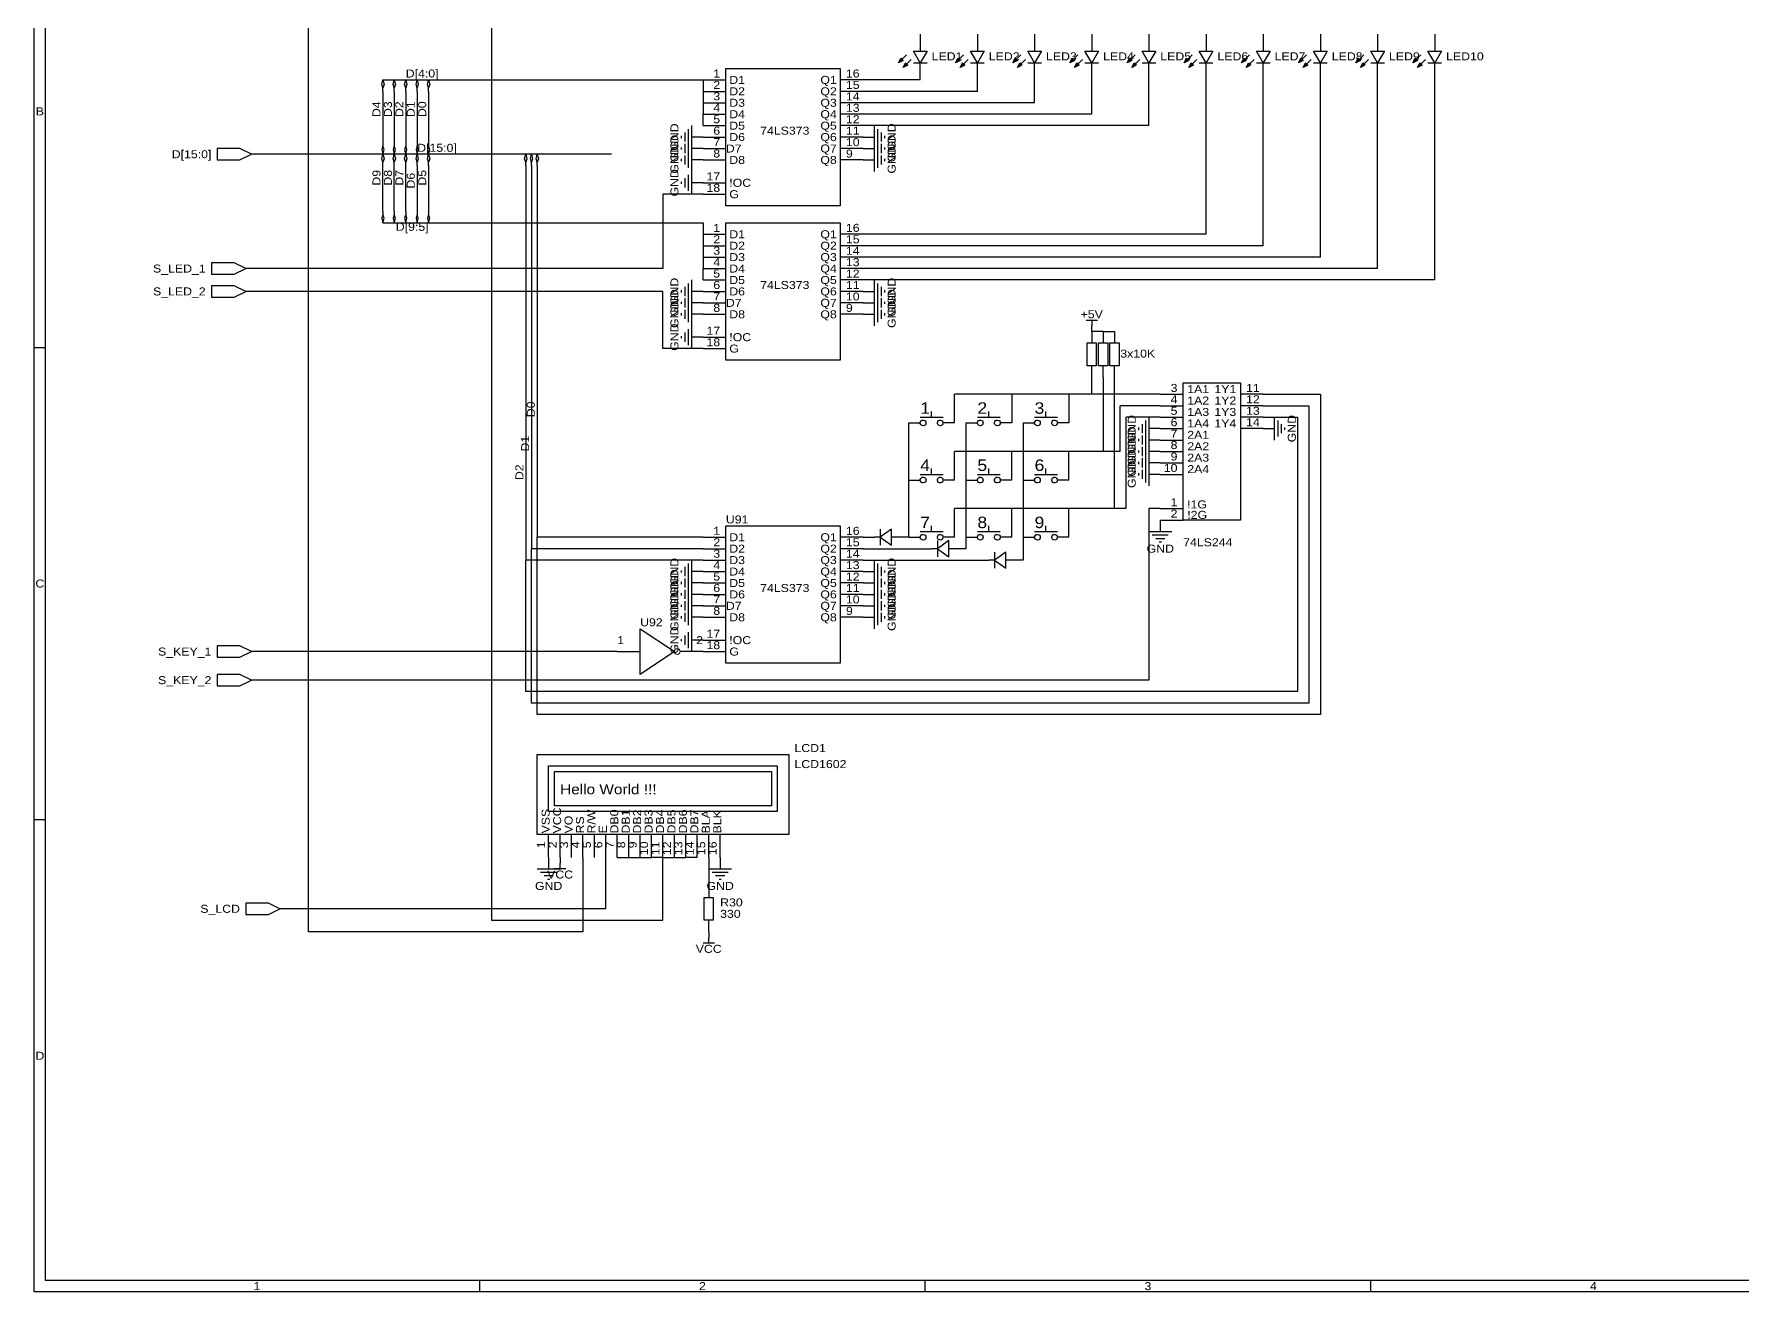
# Model space of a CAD drawing. Header units: millimetres. Extents: x 0 to 594, y 0 to 420.
# Drawn here: x 0 to 379.6, y 0 to 279.4 of the extents above; entities that cross this region are included whole.
import ezdxf
from ezdxf.enums import TextEntityAlignment as Align

# ---------------------------------------------------------------- set-up
doc = ezdxf.new("R2010")
doc.units = ezdxf.units.MM
doc.header["$MEASUREMENT"] = 0
doc.styles.get("Standard").update_dxf_attribs({"font": 'arial.ttf'})

msp = doc.modelspace()

# ---------------------------------------------------------------- linework, layer by layer
at = {"color": 1, "true_color": 0xa00000}
for points in [[(0, 419.61), (593.85, 419.61), (593.85, 0), (0, 0)], [(2.54, 417.07), (591.31, 417.07), (591.31, 2.54), (2.54, 2.54)], [(192.02, 273.05), (192.53, 274.07), (193.04, 273.56)], [(198.37, 275.59), (196.85, 273.05), (195.33, 275.59)], [(204.72, 273.05), (205.23, 274.07), (205.74, 273.56)], [(211.07, 275.59), (209.55, 273.05), (208.03, 275.59)], [(217.42, 273.05), (217.93, 274.07), (218.44, 273.56)], [(223.77, 275.59), (222.25, 273.05), (220.73, 275.59)], [(230.12, 273.05), (230.63, 274.07), (231.14, 273.56)], [(236.47, 275.59), (234.95, 273.05), (233.43, 275.59)], [(242.82, 273.05), (243.33, 274.07), (243.84, 273.56)], [(249.17, 275.59), (247.65, 273.05), (246.13, 275.59)], [(255.52, 273.05), (256.03, 274.07), (256.54, 273.56)], [(261.87, 275.59), (260.35, 273.05), (258.83, 275.59)], [(268.22, 273.05), (268.73, 274.07), (269.24, 273.56)], [(274.57, 275.59), (273.05, 273.05), (271.53, 275.59)], [(280.92, 273.05), (281.43, 274.07), (281.94, 273.56)], [(287.27, 275.59), (285.75, 273.05), (284.23, 275.59)], [(293.62, 273.05), (294.13, 274.07), (294.64, 273.56)], [(299.97, 275.59), (298.45, 273.05), (296.93, 275.59)], [(306.32, 273.05), (306.83, 274.07), (307.34, 273.56)], [(312.67, 275.59), (311.15, 273.05), (309.63, 275.59)], [(153.67, 271.78), (179.07, 271.78), (179.07, 241.3), (153.67, 241.3)], [(193.04, 272.03), (193.55, 273.05), (194.06, 272.54)], [(205.74, 272.03), (206.25, 273.05), (206.76, 272.54)], [(218.44, 272.03), (218.95, 273.05), (219.46, 272.54)], [(231.14, 272.03), (231.65, 273.05), (232.16, 272.54)], [(243.84, 272.03), (244.35, 273.05), (244.86, 272.54)], [(256.54, 272.03), (257.05, 273.05), (257.56, 272.54)], [(269.24, 272.03), (269.75, 273.05), (270.26, 272.54)], [(281.94, 272.03), (282.45, 273.05), (282.96, 272.54)], [(294.64, 272.03), (295.15, 273.05), (295.66, 272.54)], [(307.34, 272.03), (307.85, 273.05), (308.36, 272.54)], [(48.26, 252.73), (45.72, 254), (40.64, 254), (40.64, 251.46), (45.72, 251.46)], [(153.67, 237.49), (179.07, 237.49), (179.07, 207.01), (153.67, 207.01)], [(46.99, 227.33), (44.45, 228.6), (39.37, 228.6), (39.37, 226.06), (44.45, 226.06)], [(46.99, 222.25), (44.45, 223.52), (39.37, 223.52), (39.37, 220.98), (44.45, 220.98)], [(233.93, 205.74), (233.93, 210.82), (235.97, 210.82), (235.97, 205.74)], [(236.47, 205.74), (236.47, 210.82), (238.51, 210.82), (238.51, 205.74)], [(239.01, 205.74), (239.01, 210.82), (241.05, 210.82), (241.05, 205.74)], [(255.27, 201.93), (267.97, 201.93), (267.97, 171.45), (255.27, 171.45)], [(198.12, 193.04), (198.08, 192.81), (197.95, 192.61), (197.77, 192.47), (197.54, 192.41), (197.31, 192.43), (197.1, 192.53), (196.95, 192.71), (196.86, 192.92), (196.86, 193.16), (196.95, 193.37), (197.1, 193.55), (197.31, 193.65), (197.54, 193.67), (197.77, 193.61), (197.95, 193.47), (198.08, 193.27)], [(201.93, 193.04), (201.89, 192.81), (201.76, 192.61), (201.58, 192.47), (201.35, 192.41), (201.12, 192.43), (200.91, 192.53), (200.76, 192.71), (200.67, 192.92), (200.67, 193.16), (200.76, 193.37), (200.91, 193.55), (201.12, 193.65), (201.35, 193.67), (201.58, 193.61), (201.76, 193.47), (201.89, 193.27)], [(210.82, 193.04), (210.78, 192.81), (210.65, 192.61), (210.47, 192.47), (210.24, 192.41), (210.01, 192.43), (209.8, 192.53), (209.65, 192.71), (209.56, 192.92), (209.56, 193.16), (209.65, 193.37), (209.8, 193.55), (210.01, 193.65), (210.24, 193.67), (210.47, 193.61), (210.65, 193.47), (210.78, 193.27)], [(214.63, 193.04), (214.59, 192.81), (214.46, 192.61), (214.28, 192.47), (214.05, 192.41), (213.82, 192.43), (213.61, 192.53), (213.46, 192.71), (213.37, 192.92), (213.37, 193.16), (213.46, 193.37), (213.61, 193.55), (213.82, 193.65), (214.05, 193.67), (214.28, 193.61), (214.46, 193.47), (214.59, 193.27)], [(223.52, 193.04), (223.48, 192.81), (223.35, 192.61), (223.17, 192.47), (222.94, 192.41), (222.71, 192.43), (222.5, 192.53), (222.35, 192.71), (222.26, 192.92), (222.26, 193.16), (222.35, 193.37), (222.5, 193.55), (222.71, 193.65), (222.94, 193.67), (223.17, 193.61), (223.35, 193.47), (223.48, 193.27)], [(227.33, 193.04), (227.29, 192.81), (227.16, 192.61), (226.98, 192.47), (226.75, 192.41), (226.52, 192.43), (226.31, 192.53), (226.16, 192.71), (226.07, 192.92), (226.07, 193.16), (226.16, 193.37), (226.31, 193.55), (226.52, 193.65), (226.75, 193.67), (226.98, 193.61), (227.16, 193.47), (227.29, 193.27)], [(198.12, 180.34), (198.08, 180.11), (197.95, 179.91), (197.77, 179.77), (197.54, 179.71), (197.31, 179.73), (197.1, 179.83), (196.95, 180.01), (196.86, 180.22), (196.86, 180.46), (196.95, 180.67), (197.1, 180.85), (197.31, 180.95), (197.54, 180.97), (197.77, 180.91), (197.95, 180.77), (198.08, 180.57)], [(201.93, 180.34), (201.89, 180.11), (201.76, 179.91), (201.58, 179.77), (201.35, 179.71), (201.12, 179.73), (200.91, 179.83), (200.76, 180.01), (200.67, 180.22), (200.67, 180.46), (200.76, 180.67), (200.91, 180.85), (201.12, 180.95), (201.35, 180.97), (201.58, 180.91), (201.76, 180.77), (201.89, 180.57)], [(210.82, 180.34), (210.78, 180.11), (210.65, 179.91), (210.47, 179.77), (210.24, 179.71), (210.01, 179.73), (209.8, 179.83), (209.65, 180.01), (209.56, 180.22), (209.56, 180.46), (209.65, 180.67), (209.8, 180.85), (210.01, 180.95), (210.24, 180.97), (210.47, 180.91), (210.65, 180.77), (210.78, 180.57)], [(214.63, 180.34), (214.59, 180.11), (214.46, 179.91), (214.28, 179.77), (214.05, 179.71), (213.82, 179.73), (213.61, 179.83), (213.46, 180.01), (213.37, 180.22), (213.37, 180.46), (213.46, 180.67), (213.61, 180.85), (213.82, 180.95), (214.05, 180.97), (214.28, 180.91), (214.46, 180.77), (214.59, 180.57)], [(223.52, 180.34), (223.48, 180.11), (223.35, 179.91), (223.17, 179.77), (222.94, 179.71), (222.71, 179.73), (222.5, 179.83), (222.35, 180.01), (222.26, 180.22), (222.26, 180.46), (222.35, 180.67), (222.5, 180.85), (222.71, 180.95), (222.94, 180.97), (223.17, 180.91), (223.35, 180.77), (223.48, 180.57)], [(227.33, 180.34), (227.29, 180.11), (227.16, 179.91), (226.98, 179.77), (226.75, 179.71), (226.52, 179.73), (226.31, 179.83), (226.16, 180.01), (226.07, 180.22), (226.07, 180.46), (226.16, 180.67), (226.31, 180.85), (226.52, 180.95), (226.75, 180.97), (226.98, 180.91), (227.16, 180.77), (227.29, 180.57)], [(153.67, 170.18), (179.07, 170.18), (179.07, 139.7), (153.67, 139.7)], [(190.5, 169.42), (187.96, 167.64), (190.5, 165.86)], [(198.12, 167.64), (198.08, 167.41), (197.95, 167.21), (197.77, 167.07), (197.54, 167.01), (197.31, 167.03), (197.1, 167.13), (196.95, 167.31), (196.86, 167.52), (196.86, 167.76), (196.95, 167.97), (197.1, 168.15), (197.31, 168.25), (197.54, 168.27), (197.77, 168.21), (197.95, 168.07), (198.08, 167.87)], [(201.93, 167.64), (201.89, 167.41), (201.76, 167.21), (201.58, 167.07), (201.35, 167.01), (201.12, 167.03), (200.91, 167.13), (200.76, 167.31), (200.67, 167.52), (200.67, 167.76), (200.76, 167.97), (200.91, 168.15), (201.12, 168.25), (201.35, 168.27), (201.58, 168.21), (201.76, 168.07), (201.89, 167.87)], [(210.82, 167.64), (210.78, 167.41), (210.65, 167.21), (210.47, 167.07), (210.24, 167.01), (210.01, 167.03), (209.8, 167.13), (209.65, 167.31), (209.56, 167.52), (209.56, 167.76), (209.65, 167.97), (209.8, 168.15), (210.01, 168.25), (210.24, 168.27), (210.47, 168.21), (210.65, 168.07), (210.78, 167.87)], [(214.63, 167.64), (214.59, 167.41), (214.46, 167.21), (214.28, 167.07), (214.05, 167.01), (213.82, 167.03), (213.61, 167.13), (213.46, 167.31), (213.37, 167.52), (213.37, 167.76), (213.46, 167.97), (213.61, 168.15), (213.82, 168.25), (214.05, 168.27), (214.28, 168.21), (214.46, 168.07), (214.59, 167.87)], [(223.52, 167.64), (223.48, 167.41), (223.35, 167.21), (223.17, 167.07), (222.94, 167.01), (222.71, 167.03), (222.5, 167.13), (222.35, 167.31), (222.26, 167.52), (222.26, 167.76), (222.35, 167.97), (222.5, 168.15), (222.71, 168.25), (222.94, 168.27), (223.17, 168.21), (223.35, 168.07), (223.48, 167.87)], [(227.33, 167.64), (227.29, 167.41), (227.16, 167.21), (226.98, 167.07), (226.75, 167.01), (226.52, 167.03), (226.31, 167.13), (226.16, 167.31), (226.07, 167.52), (226.07, 167.76), (226.16, 167.97), (226.31, 168.15), (226.52, 168.25), (226.75, 168.27), (226.98, 168.21), (227.16, 168.07), (227.29, 167.87)], [(203.2, 166.88), (200.66, 165.1), (203.2, 163.32)], [(215.9, 164.34), (213.36, 162.56), (215.9, 160.78)], [(134.62, 142.24), (134.62, 147.32), (142.24, 142.24), (134.62, 137.16)], [(48.26, 142.24), (45.72, 143.51), (40.64, 143.51), (40.64, 140.97), (45.72, 140.97)], [(48.26, 135.89), (45.72, 137.16), (40.64, 137.16), (40.64, 134.62), (45.72, 134.62)], [(111.76, 119.38), (167.64, 119.38), (167.64, 101.6), (111.76, 101.6)], [(114.3, 116.84), (165.1, 116.84), (165.1, 106.68), (114.3, 106.68)], [(115.57, 115.57), (163.83, 115.57), (163.83, 107.95), (115.57, 107.95)], [(115.57, 115.57), (163.83, 115.57), (163.83, 107.95), (115.57, 107.95)], [(148.84, 82.55), (148.84, 87.63), (150.88, 87.63), (150.88, 82.55)], [(54.61, 85.09), (52.07, 86.36), (46.99, 86.36), (46.99, 83.82), (52.07, 83.82)]]:
    msp.add_lwpolyline(points, close=True, dxfattribs=at)
at = {"color": 1, "true_color": 0x008800}
for points in [[(101.6, 354.33), (101.6, 82.55)], [(60.96, 80.01), (60.96, 322.58)], [(77.22, 268.22), (77.47, 269.24)], [(77.47, 267.46), (77.22, 268.22)], [(77.47, 269.24), (148.59, 269.24)], [(77.47, 269.24), (77.72, 268.22)], [(77.72, 268.22), (77.47, 267.46)], [(77.47, 266.7), (77.47, 267.46)], [(77.47, 266.7), (77.47, 255.27)], [(79.76, 268.22), (80.01, 269.24)], [(80.01, 267.46), (79.76, 268.22)], [(80.01, 269.24), (80.26, 268.22)], [(80.26, 268.22), (80.01, 267.46)], [(80.01, 266.7), (80.01, 267.46)], [(80.01, 266.7), (80.01, 255.27)], [(82.3, 268.22), (82.55, 269.24)], [(82.55, 267.46), (82.3, 268.22)], [(82.55, 269.24), (82.8, 268.22)], [(82.8, 268.22), (82.55, 267.46)], [(82.55, 266.7), (82.55, 267.46)], [(82.55, 266.7), (82.55, 255.27)], [(84.84, 268.22), (85.09, 269.24)], [(85.09, 267.46), (84.84, 268.22)], [(85.09, 269.24), (85.34, 268.22)], [(85.34, 268.22), (85.09, 267.46)], [(85.09, 266.7), (85.09, 267.46)], [(85.09, 266.7), (85.09, 255.27)], [(87.38, 268.22), (87.63, 269.24)], [(87.63, 267.46), (87.38, 268.22)], [(87.63, 269.24), (87.88, 268.22)], [(87.88, 268.22), (87.63, 267.46)], [(87.63, 266.7), (87.63, 267.46)], [(87.63, 266.7), (87.63, 255.27)], [(148.59, 269.24), (148.59, 266.7)], [(148.59, 266.7), (148.59, 264.16)], [(196.85, 269.24), (184.15, 269.24)], [(209.55, 266.7), (184.15, 266.7)], [(209.55, 266.7), (209.55, 269.24)], [(222.25, 264.16), (222.25, 269.24)], [(234.95, 261.62), (234.95, 269.24)], [(247.65, 259.08), (247.65, 269.24)], [(260.35, 234.95), (260.35, 269.24)], [(273.05, 232.41), (273.05, 269.24)], [(285.75, 229.87), (285.75, 269.24)], [(298.45, 227.33), (298.45, 269.24)], [(311.15, 224.79), (311.15, 269.24)], [(148.59, 264.16), (148.59, 261.62)], [(222.25, 264.16), (184.15, 264.16)], [(148.59, 259.08), (148.59, 261.62)], [(234.95, 261.62), (184.15, 261.62)], [(247.65, 259.08), (184.15, 259.08)], [(77.47, 254.51), (77.22, 253.75)], [(77.47, 255.27), (77.47, 254.51)], [(77.72, 253.75), (77.47, 254.51)], [(80.01, 254.51), (79.76, 253.75)], [(80.01, 255.27), (80.01, 254.51)], [(80.26, 253.75), (80.01, 254.51)], [(82.55, 254.51), (82.3, 253.75)], [(82.55, 255.27), (82.55, 254.51)], [(82.8, 253.75), (82.55, 254.51)], [(85.09, 254.51), (84.84, 253.75)], [(85.09, 255.27), (85.09, 254.51)], [(85.34, 253.75), (85.09, 254.51)], [(87.63, 254.51), (87.38, 253.75)], [(87.63, 255.27), (87.63, 254.51)], [(87.88, 253.75), (87.63, 254.51)], [(128.27, 252.73), (50.8, 252.73)], [(77.22, 253.75), (77.47, 252.73)], [(77.22, 251.71), (77.47, 252.73)], [(77.47, 250.95), (77.22, 251.71)], [(77.47, 252.73), (77.72, 253.75)], [(77.47, 252.73), (77.72, 251.71)], [(77.72, 251.71), (77.47, 250.95)], [(77.47, 250.19), (77.47, 250.95)], [(79.76, 253.75), (80.01, 252.73)], [(79.76, 251.71), (80.01, 252.73)], [(80.01, 250.95), (79.76, 251.71)], [(80.01, 252.73), (80.26, 253.75)], [(80.01, 252.73), (80.26, 251.71)], [(80.26, 251.71), (80.01, 250.95)], [(80.01, 250.19), (80.01, 250.95)], [(82.3, 253.75), (82.55, 252.73)], [(82.3, 251.71), (82.55, 252.73)], [(82.55, 250.95), (82.3, 251.71)], [(82.55, 252.73), (82.8, 253.75)], [(82.55, 252.73), (82.8, 251.71)], [(82.8, 251.71), (82.55, 250.95)], [(82.55, 250.19), (82.55, 250.95)], [(84.84, 253.75), (85.09, 252.73)], [(84.84, 251.71), (85.09, 252.73)], [(85.09, 250.95), (84.84, 251.71)], [(85.09, 252.73), (85.34, 253.75)], [(85.09, 252.73), (85.34, 251.71)], [(85.34, 251.71), (85.09, 250.95)], [(85.09, 250.19), (85.09, 250.95)], [(87.38, 253.75), (87.63, 252.73)], [(87.38, 251.71), (87.63, 252.73)], [(87.63, 250.95), (87.38, 251.71)], [(87.63, 252.73), (87.88, 253.75)], [(87.63, 252.73), (87.88, 251.71)], [(87.88, 251.71), (87.63, 250.95)], [(87.63, 250.19), (87.63, 250.95)], [(108.97, 251.71), (109.22, 252.73)], [(109.22, 250.95), (108.97, 251.71)], [(109.22, 252.73), (109.47, 251.71)], [(109.47, 251.71), (109.22, 250.95)], [(109.22, 250.19), (109.22, 250.95)], [(110.24, 251.71), (110.49, 252.73)], [(110.49, 250.95), (110.24, 251.71)], [(110.49, 252.73), (110.74, 251.71)], [(110.74, 251.71), (110.49, 250.95)], [(110.49, 250.19), (110.49, 250.95)], [(111.51, 251.71), (111.76, 252.73)], [(111.76, 250.95), (111.51, 251.71)], [(111.76, 252.73), (112.01, 251.71)], [(112.01, 251.71), (111.76, 250.95)], [(111.76, 250.19), (111.76, 250.95)], [(77.47, 240.03), (77.47, 250.19)], [(80.01, 240.03), (80.01, 250.19)], [(82.55, 240.03), (82.55, 250.19)], [(85.09, 250.19), (85.09, 240.03)], [(87.63, 250.19), (87.63, 240.03)], [(109.22, 250.19), (109.22, 162.56)], [(110.49, 250.19), (110.49, 165.1)], [(111.76, 250.19), (111.76, 167.64)], [(148.59, 243.84), (139.7, 243.84)], [(139.7, 243.84), (139.7, 227.33)], [(77.47, 239.27), (77.22, 238.51)], [(77.47, 240.03), (77.47, 239.27)], [(77.72, 238.51), (77.47, 239.27)], [(80.01, 239.27), (79.76, 238.51)], [(80.01, 240.03), (80.01, 239.27)], [(80.26, 238.51), (80.01, 239.27)], [(82.55, 239.27), (82.3, 238.51)], [(82.55, 240.03), (82.55, 239.27)], [(82.8, 238.51), (82.55, 239.27)], [(85.09, 239.27), (84.84, 238.51)], [(85.09, 240.03), (85.09, 239.27)], [(85.34, 238.51), (85.09, 239.27)], [(87.63, 239.27), (87.38, 238.51)], [(87.63, 240.03), (87.63, 239.27)], [(87.88, 238.51), (87.63, 239.27)], [(77.22, 238.51), (77.47, 237.49)], [(77.47, 237.49), (77.72, 238.51)], [(77.47, 237.49), (148.59, 237.49)], [(79.76, 238.51), (80.01, 237.49)], [(80.01, 237.49), (80.26, 238.51)], [(82.3, 238.51), (82.55, 237.49)], [(82.55, 237.49), (82.8, 238.51)], [(84.84, 238.51), (85.09, 237.49)], [(85.09, 237.49), (85.34, 238.51)], [(87.38, 238.51), (87.63, 237.49)], [(87.63, 237.49), (87.88, 238.51)], [(148.59, 237.49), (148.59, 234.95)], [(148.59, 234.95), (148.59, 232.41)], [(148.59, 232.41), (148.59, 229.87)], [(260.35, 234.95), (184.15, 234.95)], [(273.05, 232.41), (184.15, 232.41)], [(148.59, 229.87), (148.59, 227.33)], [(285.75, 229.87), (184.15, 229.87)], [(139.7, 227.33), (49.53, 227.33)], [(148.59, 224.79), (148.59, 227.33)], [(298.45, 227.33), (184.15, 227.33)], [(311.15, 224.79), (184.15, 224.79)], [(139.7, 222.25), (49.53, 222.25)], [(139.7, 209.55), (139.7, 222.25)], [(237.49, 213.36), (234.95, 213.36)], [(237.49, 213.36), (240.03, 213.36)], [(148.59, 209.55), (139.7, 209.55)], [(234.95, 199.39), (234.95, 203.2)], [(237.49, 203.2), (237.49, 186.69)], [(240.03, 173.99), (240.03, 203.2)], [(217.17, 199.39), (204.47, 199.39)], [(204.47, 193.04), (204.47, 199.39)], [(217.17, 199.39), (217.17, 193.04)], [(229.87, 199.39), (217.17, 199.39)], [(229.87, 199.39), (229.87, 193.04)], [(234.95, 199.39), (229.87, 199.39)], [(250.19, 199.39), (234.95, 199.39)], [(273.05, 199.39), (285.75, 199.39)], [(285.75, 199.39), (285.75, 128.27)], [(241.3, 186.69), (241.3, 196.85)], [(250.19, 196.85), (241.3, 196.85)], [(242.57, 173.99), (242.57, 194.31)], [(250.19, 194.31), (242.57, 194.31)], [(273.05, 196.85), (283.21, 196.85)], [(273.05, 194.31), (280.67, 194.31)], [(280.67, 194.31), (280.67, 133.35)], [(283.21, 196.85), (283.21, 130.81)], [(194.31, 167.64), (194.31, 193.04)], [(207.01, 193.04), (207.01, 165.1)], [(219.71, 193.04), (219.71, 162.56)], [(204.47, 180.34), (204.47, 186.69)], [(217.17, 186.69), (204.47, 186.69)], [(217.17, 180.34), (217.17, 186.69)], [(229.87, 186.69), (217.17, 186.69)], [(229.87, 180.34), (229.87, 186.69)], [(237.49, 186.69), (229.87, 186.69)], [(241.3, 186.69), (237.49, 186.69)], [(204.47, 167.64), (204.47, 173.99)], [(217.17, 173.99), (204.47, 173.99)], [(217.17, 167.64), (217.17, 173.99)], [(229.87, 173.99), (217.17, 173.99)], [(229.87, 167.64), (229.87, 173.99)], [(240.03, 173.99), (229.87, 173.99)], [(242.57, 173.99), (240.03, 173.99)], [(247.65, 173.99), (247.65, 135.89)], [(250.19, 173.99), (247.65, 173.99)], [(148.59, 167.64), (111.76, 167.64)], [(111.76, 128.27), (111.76, 167.64)], [(148.59, 165.1), (110.49, 165.1)], [(110.49, 130.81), (110.49, 165.1)], [(184.15, 165.1), (196.85, 165.1)], [(148.59, 162.56), (109.22, 162.56)], [(109.22, 133.35), (109.22, 162.56)], [(184.15, 162.56), (209.55, 162.56)], [(129.54, 142.24), (50.8, 142.24)], [(247.65, 135.89), (50.8, 135.89)], [(280.67, 133.35), (109.22, 133.35)], [(283.21, 130.81), (110.49, 130.81)], [(285.75, 128.27), (111.76, 128.27)], [(121.92, 96.52), (121.92, 80.01)], [(127, 85.09), (127, 96.52)], [(129.54, 96.52), (132.08, 96.52)], [(132.08, 96.52), (134.62, 96.52)], [(134.62, 96.52), (137.16, 96.52)], [(139.7, 96.52), (137.16, 96.52)], [(139.7, 82.55), (139.7, 96.52)], [(139.7, 96.52), (142.24, 96.52)], [(142.24, 96.52), (144.78, 96.52)], [(147.32, 96.52), (144.78, 96.52)], [(149.86, 96.52), (149.86, 90.17)], [(127, 85.09), (57.15, 85.09)], [(121.92, 80.01), (60.96, 80.01)], [(101.6, 82.55), (139.7, 82.55)]]:
    msp.add_lwpolyline(points, dxfattribs=at)
at = {"color": 1, "true_color": 0x000000}
for points in [[(196.85, 279.4), (196.85, 275.59)], [(209.55, 279.4), (209.55, 275.59)], [(222.25, 279.4), (222.25, 275.59)], [(234.95, 279.4), (234.95, 275.59)], [(247.65, 279.4), (247.65, 275.59)], [(260.35, 279.4), (260.35, 275.59)], [(273.05, 279.4), (273.05, 275.59)], [(285.75, 279.4), (285.75, 275.59)], [(298.45, 279.4), (298.45, 275.59)], [(311.15, 279.4), (311.15, 275.59)], [(196.85, 269.24), (196.85, 273.05)], [(209.55, 269.24), (209.55, 273.05)], [(222.25, 269.24), (222.25, 273.05)], [(234.95, 269.24), (234.95, 273.05)], [(247.65, 269.24), (247.65, 273.05)], [(260.35, 269.24), (260.35, 273.05)], [(273.05, 269.24), (273.05, 273.05)], [(285.75, 269.24), (285.75, 273.05)], [(298.45, 269.24), (298.45, 273.05)], [(311.15, 269.24), (311.15, 273.05)]]:
    msp.add_lwpolyline(points, dxfattribs=at)
at = {"color": 1, "true_color": 0xa00000}
for points in [[(193.8, 274.83), (192.02, 273.05)], [(194.82, 273.81), (193.04, 272.03)], [(206.5, 274.83), (204.72, 273.05)], [(207.52, 273.81), (205.74, 272.03)], [(219.2, 274.83), (217.42, 273.05)], [(220.22, 273.81), (218.44, 272.03)], [(231.9, 274.83), (230.12, 273.05)], [(232.92, 273.81), (231.14, 272.03)], [(244.6, 274.83), (242.82, 273.05)], [(245.62, 273.81), (243.84, 272.03)], [(257.3, 274.83), (255.52, 273.05)], [(258.32, 273.81), (256.54, 272.03)], [(270, 274.83), (268.22, 273.05)], [(271.02, 273.81), (269.24, 272.03)], [(282.7, 274.83), (280.92, 273.05)], [(283.72, 273.81), (281.94, 272.03)], [(295.4, 274.83), (293.62, 273.05)], [(296.42, 273.81), (294.64, 272.03)], [(308.1, 274.83), (306.32, 273.05)], [(309.12, 273.81), (307.34, 272.03)], [(195.33, 273.05), (198.37, 273.05)], [(208.03, 273.05), (211.07, 273.05)], [(220.73, 273.05), (223.77, 273.05)], [(233.43, 273.05), (236.47, 273.05)], [(246.13, 273.05), (249.17, 273.05)], [(258.83, 273.05), (261.87, 273.05)], [(271.53, 273.05), (274.57, 273.05)], [(284.23, 273.05), (287.27, 273.05)], [(296.93, 273.05), (299.97, 273.05)], [(309.63, 273.05), (312.67, 273.05)], [(145.29, 258.32), (145.29, 254.76)], [(146.05, 259.08), (146.05, 254)], [(186.69, 254), (186.69, 259.08)], [(187.45, 254.76), (187.45, 258.32)], [(143.76, 256.79), (143.76, 256.29)], [(144.53, 257.56), (144.53, 255.52)], [(144.53, 255.02), (144.53, 252.98)], [(145.29, 255.78), (145.29, 252.22)], [(146.05, 256.54), (146.05, 251.46)], [(186.69, 251.46), (186.69, 256.54)], [(187.45, 252.22), (187.45, 255.78)], [(188.21, 255.52), (188.21, 257.56)], [(188.21, 252.98), (188.21, 255.02)], [(188.98, 256.29), (188.98, 256.79)], [(143.76, 254.25), (143.76, 253.75)], [(143.76, 251.71), (143.76, 251.21)], [(144.53, 252.48), (144.53, 250.44)], [(145.29, 253.24), (145.29, 249.68)], [(146.05, 254), (146.05, 248.92)], [(186.69, 248.92), (186.69, 254)], [(187.45, 249.68), (187.45, 253.24)], [(188.21, 250.44), (188.21, 252.48)], [(188.98, 253.75), (188.98, 254.25)], [(188.98, 251.21), (188.98, 251.71)], [(144.53, 247.4), (144.53, 245.36)], [(145.29, 248.16), (145.29, 244.6)], [(146.05, 248.92), (146.05, 243.84)], [(143.76, 246.63), (143.76, 246.13)], [(145.29, 224.03), (145.29, 220.47)], [(146.05, 224.79), (146.05, 219.71)], [(186.69, 219.71), (186.69, 224.79)], [(187.45, 220.47), (187.45, 224.03)], [(143.76, 222.5), (143.76, 222)], [(144.53, 223.27), (144.53, 221.23)], [(144.53, 220.73), (144.53, 218.69)], [(145.29, 221.49), (145.29, 217.93)], [(146.05, 222.25), (146.05, 217.17)], [(186.69, 217.17), (186.69, 222.25)], [(187.45, 217.93), (187.45, 221.49)], [(188.21, 221.23), (188.21, 223.27)], [(188.21, 218.69), (188.21, 220.73)], [(188.98, 222), (188.98, 222.5)], [(143.76, 219.96), (143.76, 219.46)], [(143.76, 217.42), (143.76, 216.92)], [(144.53, 218.19), (144.53, 216.15)], [(145.29, 218.95), (145.29, 215.39)], [(146.05, 219.71), (146.05, 214.63)], [(186.69, 214.63), (186.69, 219.71)], [(187.45, 215.39), (187.45, 218.95)], [(188.21, 216.15), (188.21, 218.19)], [(188.98, 219.46), (188.98, 219.96)], [(188.98, 216.92), (188.98, 217.42)], [(144.53, 213.11), (144.53, 211.07)], [(145.29, 213.87), (145.29, 210.31)], [(146.05, 214.63), (146.05, 209.55)], [(233.68, 215.9), (236.22, 215.9)], [(234.95, 215.9), (234.95, 214.63)], [(0, 209.8), (2.54, 209.8)], [(143.76, 212.34), (143.76, 211.84)], [(196.85, 194.31), (201.93, 194.31)], [(199.39, 194.31), (199.39, 195.58)], [(209.55, 194.31), (214.63, 194.31)], [(212.09, 194.31), (212.09, 195.58)], [(222.25, 194.31), (227.33, 194.31)], [(224.79, 194.31), (224.79, 195.58)], [(247.65, 194.31), (247.65, 189.23)], [(275.59, 189.23), (275.59, 194.31)], [(245.36, 192.02), (245.36, 191.52)], [(246.13, 192.79), (246.13, 190.75)], [(246.13, 190.25), (246.13, 188.21)], [(246.89, 193.55), (246.89, 189.99)], [(246.89, 191.01), (246.89, 187.45)], [(247.65, 191.77), (247.65, 186.69)], [(276.35, 189.99), (276.35, 193.55)], [(277.11, 190.75), (277.11, 192.79)], [(277.88, 191.52), (277.88, 192.02)], [(245.36, 189.48), (245.36, 188.98)], [(245.36, 186.94), (245.36, 186.44)], [(246.13, 187.71), (246.13, 185.67)], [(246.89, 188.47), (246.89, 184.91)], [(247.65, 189.23), (247.65, 184.15)], [(247.65, 186.69), (247.65, 181.61)], [(199.39, 181.61), (199.39, 182.88)], [(212.09, 181.61), (212.09, 182.88)], [(224.79, 181.61), (224.79, 182.88)], [(245.36, 184.4), (245.36, 183.9)], [(246.13, 185.17), (246.13, 183.13)], [(246.13, 182.63), (246.13, 180.59)], [(246.89, 185.93), (246.89, 182.37)], [(246.89, 183.39), (246.89, 179.83)], [(247.65, 184.15), (247.65, 179.07)], [(196.85, 181.61), (201.93, 181.61)], [(209.55, 181.61), (214.63, 181.61)], [(222.25, 181.61), (227.33, 181.61)], [(245.36, 181.86), (245.36, 181.36)], [(187.96, 167.64), (186.69, 167.64)], [(187.96, 169.42), (187.96, 165.86)], [(191.77, 167.64), (190.5, 167.64)], [(196.85, 168.91), (201.93, 168.91)], [(199.39, 168.91), (199.39, 170.18)], [(209.55, 168.91), (214.63, 168.91)], [(212.09, 168.91), (212.09, 170.18)], [(222.25, 168.91), (227.33, 168.91)], [(224.79, 168.91), (224.79, 170.18)], [(247.65, 168.91), (252.73, 168.91)], [(248.41, 168.15), (251.97, 168.15)], [(249.17, 167.39), (251.21, 167.39)], [(200.66, 165.1), (199.39, 165.1)], [(200.66, 166.88), (200.66, 163.32)], [(204.47, 165.1), (203.2, 165.1)], [(213.36, 164.34), (213.36, 160.78)], [(249.94, 166.62), (250.44, 166.62)], [(143.76, 160.27), (143.76, 159.77)], [(144.53, 161.04), (144.53, 159)], [(145.29, 161.8), (145.29, 158.24)], [(146.05, 162.56), (146.05, 157.48)], [(146.05, 160.02), (146.05, 154.94)], [(186.69, 157.48), (186.69, 162.56)], [(186.69, 154.94), (186.69, 160.02)], [(187.45, 158.24), (187.45, 161.8)], [(188.21, 159), (188.21, 161.04)], [(188.98, 159.77), (188.98, 160.27)], [(213.36, 162.56), (212.09, 162.56)], [(217.17, 162.56), (215.9, 162.56)], [(143.76, 157.73), (143.76, 157.23)], [(144.53, 158.5), (144.53, 156.46)], [(144.53, 155.96), (144.53, 153.92)], [(145.29, 159.26), (145.29, 155.7)], [(145.29, 156.72), (145.29, 153.16)], [(146.05, 157.48), (146.05, 152.4)], [(186.69, 152.4), (186.69, 157.48)], [(187.45, 155.7), (187.45, 159.26)], [(187.45, 153.16), (187.45, 156.72)], [(188.21, 156.46), (188.21, 158.5)], [(188.21, 153.92), (188.21, 155.96)], [(188.98, 157.23), (188.98, 157.73)], [(143.76, 155.19), (143.76, 154.69)], [(143.76, 152.65), (143.76, 152.15)], [(144.53, 153.42), (144.53, 151.38)], [(145.29, 154.18), (145.29, 150.62)], [(146.05, 154.94), (146.05, 149.86)], [(146.05, 152.4), (146.05, 147.32)], [(186.69, 149.86), (186.69, 154.94)], [(186.69, 147.32), (186.69, 152.4)], [(187.45, 150.62), (187.45, 154.18)], [(188.21, 151.38), (188.21, 153.42)], [(188.98, 154.69), (188.98, 155.19)], [(188.98, 152.15), (188.98, 152.65)], [(143.76, 150.11), (143.76, 149.61)], [(144.53, 150.88), (144.53, 148.84)], [(145.29, 151.64), (145.29, 148.08)], [(187.45, 148.08), (187.45, 151.64)], [(188.21, 148.84), (188.21, 150.88)], [(188.98, 149.61), (188.98, 150.11)], [(143.76, 145.03), (143.76, 144.53)], [(144.53, 145.8), (144.53, 143.76)], [(145.29, 146.56), (145.29, 143)], [(146.05, 147.32), (146.05, 142.24)], [(0, 104.9), (2.54, 104.9)], [(116.84, 93.98), (116.84, 95.25)], [(111.76, 93.98), (116.84, 93.98)], [(112.52, 93.22), (116.08, 93.22)], [(113.28, 92.46), (115.32, 92.46)], [(114.05, 91.69), (114.55, 91.69)], [(118.11, 93.98), (115.57, 93.98)], [(149.86, 93.98), (154.94, 93.98)], [(150.62, 93.22), (154.18, 93.22)], [(151.38, 92.46), (153.42, 92.46)], [(152.15, 91.69), (152.65, 91.69)], [(151.13, 77.47), (148.59, 77.47)], [(149.86, 77.47), (149.86, 78.74)], [(98.98, 0), (98.98, 2.54)], [(197.95, 0), (197.95, 2.54)], [(296.93, 0), (296.93, 2.54)]]:
    msp.add_lwpolyline(points, dxfattribs=at)
at = {"color": 1, "true_color": 0x880000}
for points in [[(148.59, 269.24), (153.67, 269.24)], [(148.59, 266.7), (153.67, 266.7)], [(184.15, 269.24), (179.07, 269.24)], [(184.15, 266.7), (179.07, 266.7)], [(148.59, 264.16), (153.67, 264.16)], [(184.15, 264.16), (179.07, 264.16)], [(148.59, 261.62), (153.67, 261.62)], [(148.59, 259.08), (153.67, 259.08)], [(184.15, 261.62), (179.07, 261.62)], [(184.15, 259.08), (179.07, 259.08)], [(148.59, 256.54), (146.05, 256.54)], [(148.59, 256.54), (153.67, 256.54)], [(184.15, 256.54), (179.07, 256.54)], [(184.15, 256.54), (186.69, 256.54)], [(50.8, 252.73), (48.26, 252.73)], [(148.59, 254), (146.05, 254)], [(148.59, 251.46), (146.05, 251.46)], [(148.59, 254), (153.67, 254)], [(148.59, 251.46), (153.67, 251.46)], [(184.15, 254), (179.07, 254)], [(184.15, 251.46), (179.07, 251.46)], [(184.15, 254), (186.69, 254)], [(184.15, 251.46), (186.69, 251.46)], [(148.59, 246.38), (146.05, 246.38)], [(148.59, 246.38), (153.67, 246.38)], [(148.59, 243.84), (153.67, 243.84)], [(148.59, 234.95), (153.67, 234.95)], [(148.59, 232.41), (153.67, 232.41)], [(184.15, 234.95), (179.07, 234.95)], [(184.15, 232.41), (179.07, 232.41)], [(148.59, 229.87), (153.67, 229.87)], [(184.15, 229.87), (179.07, 229.87)], [(49.53, 227.33), (46.99, 227.33)], [(148.59, 227.33), (153.67, 227.33)], [(148.59, 224.79), (153.67, 224.79)], [(184.15, 227.33), (179.07, 227.33)], [(184.15, 224.79), (179.07, 224.79)], [(49.53, 222.25), (46.99, 222.25)], [(148.59, 222.25), (146.05, 222.25)], [(148.59, 222.25), (153.67, 222.25)], [(184.15, 222.25), (179.07, 222.25)], [(184.15, 222.25), (186.69, 222.25)], [(148.59, 219.71), (146.05, 219.71)], [(148.59, 217.17), (146.05, 217.17)], [(148.59, 219.71), (153.67, 219.71)], [(148.59, 217.17), (153.67, 217.17)], [(184.15, 219.71), (179.07, 219.71)], [(184.15, 217.17), (179.07, 217.17)], [(184.15, 219.71), (186.69, 219.71)], [(184.15, 217.17), (186.69, 217.17)], [(234.95, 213.36), (234.95, 214.63)], [(234.95, 213.36), (234.95, 210.82)], [(237.49, 213.36), (237.49, 210.82)], [(240.03, 213.36), (240.03, 210.82)], [(148.59, 212.09), (146.05, 212.09)], [(148.59, 212.09), (153.67, 212.09)], [(148.59, 209.55), (153.67, 209.55)], [(234.95, 203.2), (234.95, 205.74)], [(237.49, 203.2), (237.49, 205.74)], [(240.03, 203.2), (240.03, 205.74)], [(250.19, 199.39), (255.27, 199.39)], [(273.05, 199.39), (267.97, 199.39)], [(250.19, 196.85), (255.27, 196.85)], [(250.19, 194.31), (255.27, 194.31)], [(273.05, 196.85), (267.97, 196.85)], [(273.05, 194.31), (267.97, 194.31)], [(194.31, 193.04), (196.85, 193.04)], [(194.31, 193.04), (196.85, 193.04)], [(204.47, 193.04), (201.93, 193.04)], [(204.47, 193.04), (201.93, 193.04)], [(207.01, 193.04), (209.55, 193.04)], [(207.01, 193.04), (209.55, 193.04)], [(217.17, 193.04), (214.63, 193.04)], [(217.17, 193.04), (214.63, 193.04)], [(219.71, 193.04), (222.25, 193.04)], [(219.71, 193.04), (222.25, 193.04)], [(229.87, 193.04), (227.33, 193.04)], [(229.87, 193.04), (227.33, 193.04)], [(250.19, 191.77), (247.65, 191.77)], [(250.19, 191.77), (255.27, 191.77)], [(273.05, 191.77), (267.97, 191.77)], [(273.05, 191.77), (275.59, 191.77)], [(250.19, 189.23), (247.65, 189.23)], [(250.19, 186.69), (247.65, 186.69)], [(250.19, 189.23), (255.27, 189.23)], [(250.19, 186.69), (255.27, 186.69)], [(250.19, 184.15), (247.65, 184.15)], [(250.19, 184.15), (255.27, 184.15)], [(194.31, 180.34), (196.85, 180.34)], [(194.31, 180.34), (196.85, 180.34)], [(204.47, 180.34), (201.93, 180.34)], [(204.47, 180.34), (201.93, 180.34)], [(207.01, 180.34), (209.55, 180.34)], [(207.01, 180.34), (209.55, 180.34)], [(217.17, 180.34), (214.63, 180.34)], [(217.17, 180.34), (214.63, 180.34)], [(219.71, 180.34), (222.25, 180.34)], [(219.71, 180.34), (222.25, 180.34)], [(229.87, 180.34), (227.33, 180.34)], [(229.87, 180.34), (227.33, 180.34)], [(250.19, 181.61), (247.65, 181.61)], [(250.19, 181.61), (255.27, 181.61)], [(250.19, 173.99), (255.27, 173.99)], [(250.19, 171.45), (255.27, 171.45)], [(250.19, 171.45), (250.19, 168.91)], [(148.59, 167.64), (153.67, 167.64)], [(184.15, 167.64), (179.07, 167.64)], [(184.15, 167.64), (186.69, 167.64)], [(194.31, 167.64), (191.77, 167.64)], [(194.31, 167.64), (196.85, 167.64)], [(194.31, 167.64), (196.85, 167.64)], [(204.47, 167.64), (201.93, 167.64)], [(204.47, 167.64), (201.93, 167.64)], [(207.01, 167.64), (209.55, 167.64)], [(207.01, 167.64), (209.55, 167.64)], [(217.17, 167.64), (214.63, 167.64)], [(217.17, 167.64), (214.63, 167.64)], [(219.71, 167.64), (222.25, 167.64)], [(219.71, 167.64), (222.25, 167.64)], [(229.87, 167.64), (227.33, 167.64)], [(229.87, 167.64), (227.33, 167.64)], [(148.59, 165.1), (153.67, 165.1)], [(184.15, 165.1), (179.07, 165.1)], [(196.85, 165.1), (199.39, 165.1)], [(207.01, 165.1), (204.47, 165.1)], [(148.59, 160.02), (146.05, 160.02)], [(148.59, 162.56), (153.67, 162.56)], [(148.59, 160.02), (153.67, 160.02)], [(184.15, 162.56), (179.07, 162.56)], [(184.15, 160.02), (179.07, 160.02)], [(184.15, 160.02), (186.69, 160.02)], [(209.55, 162.56), (212.09, 162.56)], [(219.71, 162.56), (217.17, 162.56)], [(148.59, 157.48), (146.05, 157.48)], [(148.59, 157.48), (153.67, 157.48)], [(184.15, 157.48), (179.07, 157.48)], [(184.15, 157.48), (186.69, 157.48)], [(148.59, 154.94), (146.05, 154.94)], [(148.59, 152.4), (146.05, 152.4)], [(148.59, 154.94), (153.67, 154.94)], [(148.59, 152.4), (153.67, 152.4)], [(184.15, 154.94), (179.07, 154.94)], [(184.15, 152.4), (179.07, 152.4)], [(184.15, 154.94), (186.69, 154.94)], [(184.15, 152.4), (186.69, 152.4)], [(148.59, 149.86), (146.05, 149.86)], [(148.59, 149.86), (153.67, 149.86)], [(184.15, 149.86), (179.07, 149.86)], [(184.15, 149.86), (186.69, 149.86)], [(148.59, 144.78), (146.05, 144.78)], [(148.59, 144.78), (153.67, 144.78)], [(50.8, 142.24), (48.26, 142.24)], [(129.54, 142.24), (134.62, 142.24)], [(148.59, 142.24), (143.51, 142.24)], [(148.59, 142.24), (153.67, 142.24)], [(50.8, 135.89), (48.26, 135.89)], [(114.3, 96.52), (114.3, 101.6)], [(116.84, 96.52), (116.84, 101.6)], [(119.38, 96.52), (119.38, 101.6)], [(121.92, 96.52), (121.92, 101.6)], [(124.46, 96.52), (124.46, 101.6)], [(127, 96.52), (127, 101.6)], [(129.54, 96.52), (129.54, 101.6)], [(132.08, 96.52), (132.08, 101.6)], [(134.62, 96.52), (134.62, 101.6)], [(137.16, 96.52), (137.16, 101.6)], [(139.7, 96.52), (139.7, 101.6)], [(142.24, 96.52), (142.24, 101.6)], [(144.78, 96.52), (144.78, 101.6)], [(147.32, 96.52), (147.32, 101.6)], [(149.86, 96.52), (149.86, 101.6)], [(152.4, 96.52), (152.4, 101.6)], [(114.3, 96.52), (114.3, 93.98)], [(116.84, 96.52), (116.84, 95.25)], [(152.4, 96.52), (152.4, 93.98)], [(149.86, 90.17), (149.86, 87.63)], [(57.15, 85.09), (54.61, 85.09)], [(149.86, 80.01), (149.86, 82.55)], [(149.86, 80.01), (149.86, 78.74)]]:
    msp.add_lwpolyline(points, dxfattribs=at)
at = {"color": 1, "lineweight": 0, "true_color": 0xa00000}
msp.add_circle((142.88, 142.24), 0.635, dxfattribs=at)

# ---------------------------------------------------------------- texts
at = {"color": 1, "true_color": 0x0000ff, "width": 1.1}
for s, p in [('LED1', (199.39, 273.05)), ('LED2', (212.09, 273.05)), ('LED3', (224.79, 273.05)), ('LED4', (237.49, 273.05)), ('LED5', (250.19, 273.05)), ('LED6', (262.89, 273.05)), ('LED7', (275.59, 273.05)), ('LED8', (288.29, 273.05)), ('LED9', (300.99, 273.05)), ('LED10', (313.69, 273.05)), ('D[4:0]', (82.55, 269.24)), ('D[15:0]', (85.09, 252.73)), ('3x10K', (241.3, 207.01)), ('U91', (153.67, 170.18)), ('U92', (134.62, 147.32)), ('LCD1', (168.91, 119.38)), ('LCD1602', (168.91, 115.82)), ('R30', (152.4, 85.09)), ('330', (152.4, 82.55))]:
    msp.add_text(s, height=1.778, dxfattribs=at).set_placement(p, align=Align.BOTTOM_LEFT)
at = {"color": 1, "true_color": 0x000000, "width": 1.1}
for s, height, p in [('1', 1.78, (152.4, 269.24)), ('3', 1.78, (152.4, 264.16)), ('2', 1.78, (152.4, 266.7)), ('4', 1.78, (152.4, 261.62)), ('5', 1.78, (152.4, 259.08)), ('6', 1.78, (152.4, 256.54)), ('7', 1.78, (152.4, 254)), ('8', 1.78, (152.4, 251.46)), ('17', 1.778, (152.4, 246.38)), ('18', 1.778, (152.4, 243.84)), ('1', 1.78, (152.4, 234.95)), ('3', 1.78, (152.4, 229.87)), ('2', 1.78, (152.4, 232.41)), ('4', 1.78, (152.4, 227.33)), ('5', 1.78, (152.4, 224.79)), ('6', 1.78, (152.4, 222.25)), ('7', 1.78, (152.4, 219.71)), ('8', 1.78, (152.4, 217.17)), ('17', 1.778, (152.4, 212.09)), ('18', 1.778, (152.4, 209.55)), ('3', 1.78, (254, 199.39)), ('4', 1.78, (254, 196.85)), ('5', 1.78, (254, 194.31)), ('6', 1.78, (254, 191.77)), ('7', 1.78, (254, 189.23)), ('8', 1.78, (254, 186.69)), ('9', 1.78, (254, 184.15)), ('10', 1.778, (254, 181.61)), ('1', 1.78, (254, 173.99)), ('2', 1.78, (254, 171.45)), ('2', 1.78, (152.4, 165.1)), ('1', 1.78, (152.4, 167.64)), ('3', 1.78, (152.4, 162.56)), ('4', 1.78, (152.4, 160.02)), ('5', 1.78, (152.4, 157.48)), ('6', 1.78, (152.4, 154.94)), ('8', 1.78, (152.4, 149.86)), ('7', 1.78, (152.4, 152.4)), ('17', 1.778, (152.4, 144.78)), ('18', 1.778, (152.4, 142.24))]:
    msp.add_text(s, height=height, dxfattribs=at).set_placement(p, align=Align.BOTTOM_RIGHT)
for s, height, p in [('D1', 1.778, (154.43, 269.24)), ('D2', 1.778, (154.43, 266.7)), ('D3', 1.778, (154.43, 264.16)), ('D4', 1.778, (154.43, 261.62)), ('D5', 1.778, (154.43, 259.08)), ('D7', 1.778, (153.67, 254)), ('D6', 1.778, (154.43, 256.54)), ('D8', 1.778, (154.43, 251.46)), ('!OC', 1.778, (154.43, 246.38)), ('G', 1.78, (154.43, 243.84)), ('D1', 1.778, (154.43, 234.95)), ('D2', 1.778, (154.43, 232.41)), ('D3', 1.778, (154.43, 229.87)), ('D4', 1.778, (154.43, 227.33)), ('D5', 1.778, (154.43, 224.79)), ('D7', 1.778, (153.67, 219.71)), ('D6', 1.778, (154.43, 222.25)), ('D8', 1.778, (154.43, 217.17)), ('!OC', 1.778, (154.43, 212.09)), ('G', 1.78, (154.43, 209.55)), ('1A1', 1.778, (256.18, 200.55)), ('1A2', 1.778, (256.18, 198.01)), ('1A3', 1.778, (256.18, 195.47)), ('1A4', 1.778, (256.18, 192.93)), ('2A1', 1.778, (256.18, 190.39)), ('2A2', 1.778, (256.18, 187.85)), ('2A3', 1.778, (256.18, 185.31)), ('2A4', 1.778, (256.18, 182.77)), ('!1G', 1.778, (256.14, 174.93)), ('!2G', 1.778, (256.18, 172.61)), ('D1', 1.778, (154.43, 167.64)), ('D2', 1.778, (154.43, 165.1)), ('D3', 1.778, (154.43, 162.56)), ('D4', 1.778, (154.43, 160.02)), ('D5', 1.778, (154.43, 157.48)), ('D6', 1.778, (154.43, 154.94)), ('D7', 1.778, (153.67, 152.4)), ('D8', 1.778, (154.43, 149.86)), ('1', 1.78, (129.54, 144.78)), ('!OC', 1.778, (154.43, 144.78)), ('G', 1.78, (154.43, 142.24))]:
    msp.add_text(s, height=height, dxfattribs=at).set_placement(p, align=Align.MIDDLE_LEFT)
for s, height, p in [('Q1', 1.778, (178.31, 269.24)), ('Q2', 1.778, (178.31, 266.7)), ('Q3', 1.778, (178.31, 264.16)), ('Q4', 1.778, (178.31, 261.62)), ('Q5', 1.778, (178.31, 259.08)), ('Q6', 1.778, (178.31, 256.54)), ('Q7', 1.778, (178.31, 254)), ('Q8', 1.778, (178.31, 251.46)), ('Q1', 1.778, (178.31, 234.95)), ('Q2', 1.778, (178.31, 232.41)), ('Q3', 1.778, (178.31, 229.87)), ('Q4', 1.778, (178.31, 227.33)), ('Q5', 1.778, (178.31, 224.79)), ('Q6', 1.778, (178.31, 222.25)), ('Q7', 1.778, (178.31, 219.71)), ('Q8', 1.778, (178.31, 217.17)), ('1Y1', 1.778, (267.06, 200.55)), ('1Y2', 1.778, (267.06, 198.01)), ('1Y3', 1.778, (267.06, 195.47)), ('1Y4', 1.778, (267.06, 192.93)), ('Q1', 1.778, (178.31, 167.64)), ('Q2', 1.778, (178.31, 165.1)), ('Q3', 1.778, (178.31, 162.56)), ('Q4', 1.778, (178.31, 160.02)), ('Q5', 1.778, (178.31, 157.48)), ('Q6', 1.778, (178.31, 154.94)), ('Q7', 1.778, (178.31, 152.4)), ('Q8', 1.778, (178.31, 149.86)), ('2', 1.78, (148.59, 144.78))]:
    msp.add_text(s, height=height, dxfattribs=at).set_placement(p, align=Align.MIDDLE_RIGHT)
for s, height, p in [('16', 1.778, (180.34, 269.24)), ('15', 1.778, (180.34, 266.7)), ('14', 1.778, (180.34, 264.16)), ('13', 1.778, (180.34, 261.62)), ('12', 1.778, (180.34, 259.08)), ('11', 1.778, (180.34, 256.54)), ('10', 1.778, (180.34, 254)), ('9', 1.78, (180.34, 251.46)), ('16', 1.778, (180.34, 234.95)), ('15', 1.778, (180.34, 232.41)), ('14', 1.778, (180.34, 229.87)), ('13', 1.778, (180.34, 227.33)), ('12', 1.778, (180.34, 224.79)), ('11', 1.778, (180.34, 222.25)), ('10', 1.778, (180.34, 219.71)), ('9', 1.78, (180.34, 217.17)), ('11', 1.778, (269.24, 199.39)), ('1', 2.54, (196.85, 194.31)), ('2', 2.54, (209.55, 194.31)), ('3', 2.54, (222.25, 194.31)), ('12', 1.778, (269.24, 196.85)), ('13', 1.778, (269.24, 194.31)), ('14', 1.778, (269.24, 191.77)), ('4', 2.54, (196.85, 181.61)), ('5', 2.54, (209.55, 181.61)), ('6', 2.54, (222.25, 181.61)), ('7', 2.54, (196.85, 168.91)), ('8', 2.54, (209.55, 168.91)), ('9', 2.54, (222.25, 168.91)), ('16', 1.778, (180.34, 167.64)), ('15', 1.778, (180.34, 165.1)), ('14', 1.778, (180.34, 162.56)), ('13', 1.778, (180.34, 160.02)), ('12', 1.778, (180.34, 157.48)), ('11', 1.778, (180.34, 154.94)), ('9', 1.78, (180.34, 149.86)), ('10', 1.778, (180.34, 152.4)), ('Hello World !!!', 2.2225, (116.84, 109.86))]:
    msp.add_text(s, height=height, dxfattribs=at).set_placement(p, align=Align.BOTTOM_LEFT)
at = {"color": 1, "true_color": 0xa00000, "width": 1.1}
for s, p in [('B', (1.27, 262.25)), ('C', (1.27, 157.35)), ('D', (1.27, 52.45)), ('1', (49.49, 1.27)), ('2', (148.46, 1.27)), ('3', (247.44, 1.27)), ('4', (346.41, 1.27))]:
    msp.add_text(s, height=1.78, dxfattribs=at).set_placement(p, align=Align.MIDDLE_CENTER)
at = {"color": 1, "true_color": 0x0000ff, "width": 1.1}
for s, p in [('D4', (77.47, 260.99)), ('D3', (80.01, 260.99)), ('D2', (82.55, 260.99)), ('D1', (85.09, 260.99)), ('D0', (87.63, 260.99)), ('D9', (77.47, 245.75)), ('D8', (80.01, 245.75)), ('D7', (82.55, 245.75)), ('D6', (85.09, 245.11)), ('D5', (87.63, 245.75)), ('D0', (111.76, 194.31)), ('D1', (110.49, 186.69)), ('D2', (109.22, 180.34))]:
    msp.add_text(s, height=1.778, rotation=90, dxfattribs=at).set_placement(p, align=Align.BOTTOM_LEFT)
at = {"color": 1, "true_color": 0x000080, "width": 1.1}
for p in [(142.24, 256.54), (190.5, 256.54), (142.24, 254), (142.24, 251.46), (190.5, 254), (190.5, 251.46), (142.24, 246.38), (142.24, 222.25), (190.5, 222.25), (142.24, 219.71), (190.5, 219.71), (142.24, 217.17), (190.5, 217.17), (142.24, 212.09), (243.84, 191.77), (279.4, 191.77), (243.84, 189.23), (243.84, 186.69), (243.84, 184.15), (243.84, 181.61), (142.24, 160.02), (142.24, 157.48), (190.5, 160.02), (190.5, 157.48), (142.24, 154.94), (190.5, 154.94), (142.24, 152.4), (142.24, 149.86), (190.5, 152.4), (190.5, 149.86), (142.24, 144.78)]:
    msp.add_text('GND', height=1.778, rotation=90, dxfattribs=at).set_placement(p, align=Align.MIDDLE_CENTER)
for s, p in [('74LS373', (161.29, 256.54)), ('74LS373', (161.29, 222.25)), ('74LS244', (255.27, 165.1)), ('74LS373', (161.29, 154.94))]:
    msp.add_text(s, height=1.778, dxfattribs=at).set_placement(p, align=Align.BOTTOM_LEFT)
for s, p in [('D[15:0]', (39.37, 252.73)), ('S_LED_1', (38.1, 227.33)), ('S_LED_2', (38.1, 222.25)), ('S_KEY_1', (39.37, 142.24)), ('S_KEY_2', (39.37, 135.89)), ('S_LCD', (45.72, 85.09))]:
    msp.add_text(s, height=1.778, dxfattribs=at).set_placement(p, align=Align.MIDDLE_RIGHT)
at = {"color": 1, "true_color": 0x0000ff, "width": 1.1}
msp.add_text('D[9:5]', height=1.778, dxfattribs=at).set_placement((87.63, 237.49), align=Align.TOP_RIGHT)
at = {"color": 1, "true_color": 0x000080, "width": 1.1}
for s, p in [('+5V', (234.95, 217.17)), ('GND', (250.19, 165.1)), ('VCC', (116.84, 92.71)), ('GND', (114.3, 90.17)), ('GND', (152.4, 90.17)), ('VCC', (149.86, 76.2))]:
    msp.add_text(s, height=1.778, dxfattribs=at).set_placement(p, align=Align.MIDDLE_CENTER)
at = {"color": 1, "true_color": 0x000000, "width": 1.1}
for s, height, p in [('VSS', 1.778, (115.06, 101.84)), ('VCC', 1.778, (117.6, 101.84)), ('R/W', 1.778, (125.22, 101.84)), ('DB0', 1.778, (130.3, 101.84)), ('DB1', 1.778, (132.84, 101.84)), ('DB2', 1.778, (135.38, 101.84)), ('DB3', 1.778, (137.92, 101.84)), ('DB4', 1.778, (140.46, 101.84)), ('DB5', 1.778, (143, 101.84)), ('DB6', 1.778, (145.54, 101.84)), ('DB7', 1.778, (148.08, 101.84)), ('BLA', 1.778, (150.62, 101.84)), ('BLK', 1.778, (153.16, 101.84)), ('VO', 1.778, (120.14, 101.84)), ('RS', 1.778, (122.68, 101.84)), ('E', 1.78, (127.76, 101.84))]:
    msp.add_text(s, height=height, rotation=90, dxfattribs=at).set_placement(p, align=Align.BOTTOM_LEFT)
for s, height, p in [('1', 1.78, (114.05, 100.06)), ('2', 1.78, (116.59, 100.06)), ('3', 1.78, (119.13, 100.06)), ('4', 1.78, (121.67, 100.06)), ('5', 1.78, (124.21, 100.06)), ('6', 1.78, (126.75, 100.06)), ('7', 1.78, (129.29, 100.06)), ('8', 1.78, (131.83, 100.06)), ('9', 1.78, (134.37, 100.06)), ('10', 1.778, (136.91, 100.06)), ('11', 1.778, (139.45, 100.06)), ('12', 1.778, (141.99, 100.06)), ('13', 1.778, (144.53, 100.06)), ('14', 1.778, (147.07, 100.06)), ('15', 1.778, (149.61, 100.06)), ('16', 1.778, (152.15, 100.06))]:
    msp.add_text(s, height=height, rotation=90, dxfattribs=at).set_placement(p, align=Align.BOTTOM_RIGHT)

doc.saveas('drawing.dxf')
